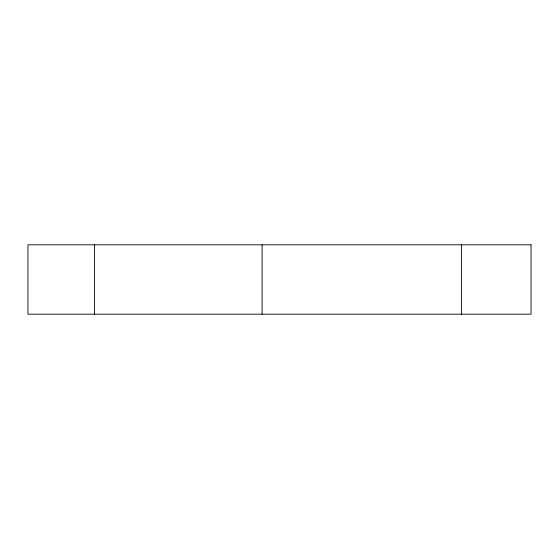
<?xml version="1.0" encoding="UTF-8"?>
<svg xmlns="http://www.w3.org/2000/svg" width="559" height="559" viewBox="0 0 559 559"><rect width="100%" height="100%" fill="white"/><g stroke="black" fill="none" stroke-linecap="round" stroke-linejoin="round"><path stroke-width="0.84" d="M461.413 244.814L461.413 314.186M262.094 244.814L262.094 314.186M94.464 244.814L94.464 314.186M531.05 244.814L27.95 244.814L27.95 314.186L531.05 314.186L531.05 244.814"/></g></svg>
